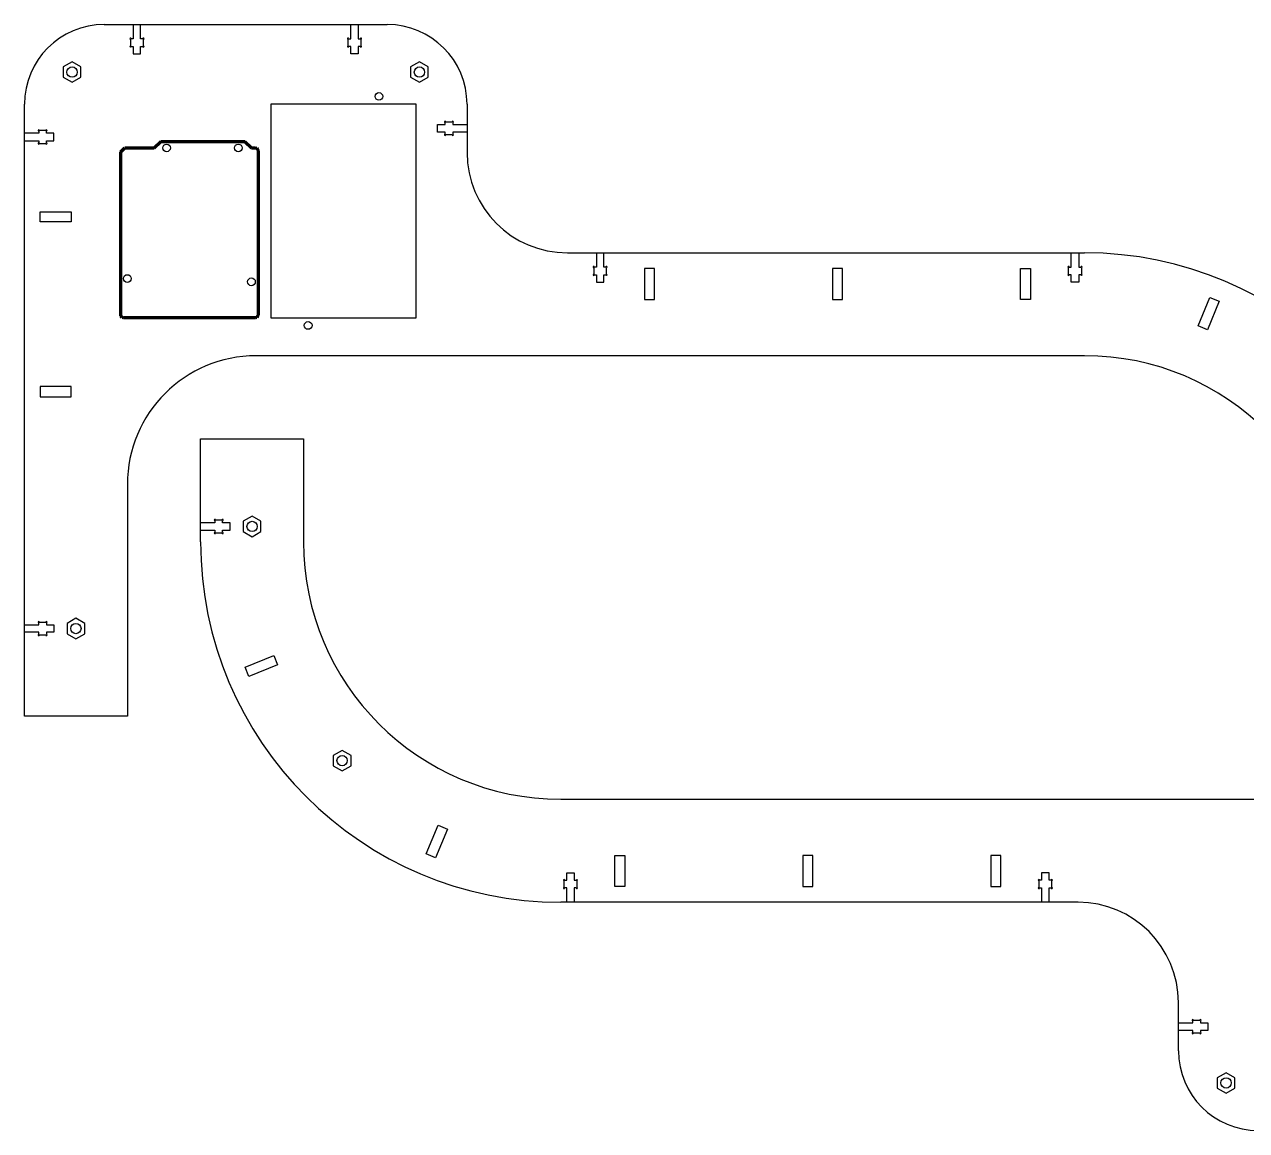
# Model space of a CAD drawing. Header units: millimetres. Extents: x -2946 to -1952, y -2300 to -1356.
# Drawn here: x -2815.5 to -2340.6, y -1785.6 to -1355.8 of the extents above; entities that cross this region are included whole.
import ezdxf

# ---------------------------------------------------------------- set-up
doc = ezdxf.new("R2010")
doc.units = ezdxf.units.MM
doc.header["$MEASUREMENT"] = 0
for name, color, linetype, true_color in [('Cut', 178, 'Continuous', 0x000000), ('InnerCut', 5, 'Continuous', 0x0000ff), ('lightCut', 22, 'Continuous', 0xc0240f)]:
    doc.layers.add(name, color=color, linetype=linetype, true_color=true_color)

msp = doc.modelspace()

# ---------------------------------------------------------------- linework, layer by layer
for radius in [140, 100]:
    msp.add_arc((-2607.04, -1556.9), radius, 180, 270)
at = {"layer": 'Cut'}
for p, q in [((-2784.51, -1355.85), (-2674.51, -1355.85)), ((-2815.51, -1624.58), (-2815.51, -1386.85)), ((-2643.51, -1386.85), (-2643.51, -1405.58)), ((-2604.51, -1444.58), (-2403.51, -1444.58)), ((-2403.51, -1484.58), (-2725.51, -1484.58)), ((-2747.04, -1556.9), (-2747.04, -1516.9)), ((-2747.04, -1516.9), (-2707.04, -1516.9)), ((-2707.04, -1516.85), (-2707.04, -1556.9)), ((-2775.51, -1534.58), (-2775.51, -1624.63)), ((-2775.51, -1624.58), (-2815.51, -1624.58)), ((-2607.04, -1656.9), (-2285.04, -1656.9)), ((-2406.04, -1696.9), (-2607.04, -1696.9)), ((-2367.04, -1754.63), (-2367.04, -1735.9))]:
    msp.add_line(p, q, dxfattribs=at)
for centre, radius, start, end in [((-2784.51, -1386.85), 31, 90, 180), ((-2674.51, -1386.85), 31, 0, 90), ((-2604.51, -1405.58), 39, 180, 270), ((-2403.51, -1584.58), 140, 0, 90), ((-2725.51, -1534.58), 50, 90, 180), ((-2403.51, -1584.58), 100, 0, 90), ((-2406.04, -1735.9), 39, 0, 90), ((-2336.04, -1754.63), 31, 180, 270)]:
    msp.add_arc(centre, radius, start, end, dxfattribs=at)
at = {"layer": 'InnerCut'}
for p, q in [((-2773.24, -1355.85), (-2773.24, -1361.4)), ((-2770.34, -1361.4), (-2770.34, -1355.85)), ((-2688.67, -1361.4), (-2688.67, -1355.85)), ((-2685.77, -1355.85), (-2685.77, -1361.4)), ((-2774.29, -1361.65), (-2774.29, -1364.15)), ((-2773.24, -1361.4), (-2774.04, -1361.4)), ((-2769.54, -1361.4), (-2770.34, -1361.4)), ((-2769.29, -1364.15), (-2769.29, -1361.65)), ((-2689.72, -1364.15), (-2689.72, -1361.65)), ((-2689.47, -1361.4), (-2688.67, -1361.4)), ((-2685.77, -1361.4), (-2684.97, -1361.4)), ((-2684.72, -1361.65), (-2684.72, -1364.15)), ((-2774.04, -1364.4), (-2773.24, -1364.4)), ((-2773.24, -1364.4), (-2773.24, -1367.3)), ((-2773.24, -1367.3), (-2770.34, -1367.3)), ((-2770.34, -1367.3), (-2770.34, -1364.4)), ((-2770.34, -1364.4), (-2769.54, -1364.4)), ((-2688.67, -1364.4), (-2689.47, -1364.4)), ((-2688.67, -1367.3), (-2688.67, -1364.4)), ((-2685.77, -1367.3), (-2688.67, -1367.3)), ((-2684.97, -1364.4), (-2685.77, -1364.4)), ((-2685.77, -1364.4), (-2685.77, -1367.3)), ((-2797.01, -1370.36), (-2800.46, -1372.36)), ((-2800.46, -1372.36), (-2800.46, -1376.34)), ((-2793.56, -1372.36), (-2797.01, -1370.36)), ((-2793.56, -1376.34), (-2793.56, -1372.36)), ((-2662.01, -1370.36), (-2665.46, -1372.36)), ((-2665.46, -1372.36), (-2665.46, -1376.34)), ((-2658.56, -1372.36), (-2662.01, -1370.36)), ((-2658.56, -1376.34), (-2658.56, -1372.36)), ((-2800.46, -1376.34), (-2797.01, -1378.33)), ((-2797.01, -1378.33), (-2793.56, -1376.34)), ((-2665.46, -1376.34), (-2662.01, -1378.33)), ((-2662.01, -1378.33), (-2658.56, -1376.34)), ((-2654.96, -1397.66), (-2654.96, -1394.76)), ((-2654.96, -1394.76), (-2652.06, -1394.76)), ((-2652.06, -1394.76), (-2652.06, -1393.96)), ((-2651.81, -1393.71), (-2649.31, -1393.71)), ((-2649.06, -1393.96), (-2649.06, -1394.76)), ((-2649.06, -1394.76), (-2643.51, -1394.76)), ((-2809.96, -1398.11), (-2815.51, -1398.11)), ((-2815.51, -1401.01), (-2809.96, -1401.01)), ((-2809.96, -1397.31), (-2809.96, -1398.11)), ((-2809.96, -1401.01), (-2809.96, -1401.81)), ((-2807.21, -1397.06), (-2809.71, -1397.06)), ((-2806.96, -1398.11), (-2806.96, -1397.31)), ((-2804.06, -1398.11), (-2806.96, -1398.11)), ((-2806.96, -1401.81), (-2806.96, -1401.01)), ((-2806.96, -1401.01), (-2804.06, -1401.01)), ((-2804.06, -1401.01), (-2804.06, -1398.11)), ((-2652.06, -1397.66), (-2654.96, -1397.66)), ((-2652.06, -1398.46), (-2652.06, -1397.66)), ((-2649.31, -1398.71), (-2651.81, -1398.71)), ((-2643.51, -1397.66), (-2649.06, -1397.66)), ((-2649.06, -1397.66), (-2649.06, -1398.46)), ((-2809.71, -1402.06), (-2807.21, -1402.06)), ((-2809.36, -1428.68), (-2797.36, -1428.68)), ((-2809.36, -1432.58), (-2809.36, -1428.68)), ((-2797.36, -1428.68), (-2797.36, -1432.58)), ((-2797.36, -1432.58), (-2809.36, -1432.58)), ((-2593.24, -1444.58), (-2593.24, -1450.13)), ((-2590.34, -1450.13), (-2590.34, -1444.58)), ((-2408.67, -1450.13), (-2408.67, -1444.58)), ((-2405.77, -1444.58), (-2405.77, -1450.13)), ((-2594.29, -1450.38), (-2594.29, -1452.88)), ((-2593.24, -1450.13), (-2594.04, -1450.13)), ((-2594.04, -1453.13), (-2593.24, -1453.13)), ((-2593.24, -1453.13), (-2593.24, -1456.03)), ((-2589.54, -1450.13), (-2590.34, -1450.13)), ((-2590.34, -1456.03), (-2590.34, -1453.13)), ((-2590.34, -1453.13), (-2589.54, -1453.13)), ((-2589.29, -1452.88), (-2589.29, -1450.38)), ((-2574.51, -1450.73), (-2574.51, -1462.73)), ((-2570.61, -1450.73), (-2574.51, -1450.73)), ((-2570.61, -1462.73), (-2570.61, -1450.73)), ((-2501.46, -1450.73), (-2501.46, -1462.73)), ((-2497.56, -1450.73), (-2501.46, -1450.73)), ((-2497.56, -1462.73), (-2497.56, -1450.73)), ((-2428.41, -1462.73), (-2428.41, -1450.73)), ((-2428.41, -1450.73), (-2424.51, -1450.73)), ((-2424.51, -1450.73), (-2424.51, -1462.73)), ((-2409.72, -1452.88), (-2409.72, -1450.38)), ((-2409.47, -1450.13), (-2408.67, -1450.13)), ((-2408.67, -1453.13), (-2409.47, -1453.13)), ((-2408.67, -1456.03), (-2408.67, -1453.13)), ((-2405.77, -1450.13), (-2404.97, -1450.13)), ((-2404.97, -1453.13), (-2405.77, -1453.13)), ((-2405.77, -1453.13), (-2405.77, -1456.03)), ((-2404.72, -1450.38), (-2404.72, -1452.88)), ((-2593.24, -1456.03), (-2590.34, -1456.03)), ((-2405.77, -1456.03), (-2408.67, -1456.03)), ((-2574.51, -1462.73), (-2570.61, -1462.73)), ((-2501.46, -1462.73), (-2497.56, -1462.73)), ((-2424.51, -1462.73), (-2428.41, -1462.73)), ((-2359.39, -1472.97), (-2354.79, -1461.88)), ((-2354.79, -1461.88), (-2351.19, -1463.37)), ((-2351.19, -1463.37), (-2355.78, -1474.46)), ((-2355.78, -1474.46), (-2359.39, -1472.97)), ((-2797.36, -1496.58), (-2809.36, -1496.58)), ((-2809.36, -1496.58), (-2809.36, -1500.48)), ((-2809.36, -1500.48), (-2797.36, -1500.48)), ((-2797.36, -1500.48), (-2797.36, -1496.58)), ((-2727.04, -1546.91), (-2730.49, -1548.91)), ((-2723.59, -1548.91), (-2727.04, -1546.91)), ((-2741.49, -1549.45), (-2747.04, -1549.45)), ((-2747.04, -1552.35), (-2741.49, -1552.35)), ((-2741.49, -1548.65), (-2741.49, -1549.45)), ((-2741.49, -1552.35), (-2741.49, -1553.15)), ((-2738.74, -1548.4), (-2741.24, -1548.4)), ((-2738.49, -1549.45), (-2738.49, -1548.65)), ((-2735.59, -1549.45), (-2738.49, -1549.45)), ((-2738.49, -1553.15), (-2738.49, -1552.35)), ((-2738.49, -1552.35), (-2735.59, -1552.35)), ((-2735.59, -1552.35), (-2735.59, -1549.45)), ((-2730.49, -1548.91), (-2730.49, -1552.89)), ((-2730.49, -1552.89), (-2727.04, -1554.88)), ((-2727.04, -1554.88), (-2723.59, -1552.89)), ((-2723.59, -1552.89), (-2723.59, -1548.91)), ((-2741.24, -1553.4), (-2738.74, -1553.4)), ((-2815.51, -1589.13), (-2809.96, -1589.13)), ((-2809.96, -1589.13), (-2809.96, -1588.33)), ((-2809.71, -1588.08), (-2807.21, -1588.08)), ((-2806.96, -1588.33), (-2806.96, -1589.13)), ((-2806.96, -1589.13), (-2804.06, -1589.13)), ((-2804.06, -1589.13), (-2804.06, -1592.03)), ((-2795.51, -1586.59), (-2798.96, -1588.59)), ((-2798.96, -1588.59), (-2798.96, -1592.57)), ((-2792.06, -1588.59), (-2795.51, -1586.59)), ((-2792.06, -1592.57), (-2792.06, -1588.59)), ((-2809.96, -1592.03), (-2815.51, -1592.03)), ((-2809.96, -1592.83), (-2809.96, -1592.03)), ((-2807.21, -1593.08), (-2809.71, -1593.08)), ((-2804.06, -1592.03), (-2806.96, -1592.03)), ((-2806.96, -1592.03), (-2806.96, -1592.83)), ((-2798.96, -1592.57), (-2795.51, -1594.56)), ((-2795.51, -1594.56), (-2792.06, -1592.57)), ((-2729.74, -1605.61), (-2718.65, -1601.02)), ((-2717.16, -1604.62), (-2728.25, -1609.21)), ((-2718.65, -1601.02), (-2717.16, -1604.62)), ((-2728.25, -1609.21), (-2729.74, -1605.61)), ((-2692.04, -1637.91), (-2695.49, -1639.91)), ((-2688.59, -1639.91), (-2692.04, -1637.91)), ((-2695.49, -1639.91), (-2695.49, -1643.89)), ((-2688.59, -1643.89), (-2688.59, -1639.91)), ((-2695.49, -1643.89), (-2692.04, -1645.88)), ((-2692.04, -1645.88), (-2688.59, -1643.89)), ((-2659.36, -1678.1), (-2654.76, -1667.02)), ((-2654.76, -1667.02), (-2651.16, -1668.51)), ((-2651.16, -1668.51), (-2655.75, -1679.6)), ((-2655.75, -1679.6), (-2659.36, -1678.1)), ((-2586.04, -1690.75), (-2586.04, -1678.75)), ((-2586.04, -1678.75), (-2582.14, -1678.75)), ((-2582.14, -1678.75), (-2582.14, -1690.75)), ((-2509.09, -1678.75), (-2512.99, -1678.75)), ((-2512.99, -1678.75), (-2512.99, -1690.75)), ((-2509.09, -1690.75), (-2509.09, -1678.75)), ((-2436.04, -1678.75), (-2439.94, -1678.75)), ((-2439.94, -1678.75), (-2439.94, -1690.75)), ((-2436.04, -1690.75), (-2436.04, -1678.75)), ((-2604.77, -1688.35), (-2604.77, -1685.45)), ((-2604.77, -1685.45), (-2601.87, -1685.45)), ((-2601.87, -1685.45), (-2601.87, -1688.35)), ((-2417.31, -1685.45), (-2420.21, -1685.45)), ((-2420.21, -1685.45), (-2420.21, -1688.35)), ((-2417.31, -1688.35), (-2417.31, -1685.45)), ((-2605.82, -1691.1), (-2605.82, -1688.6)), ((-2605.57, -1688.35), (-2604.77, -1688.35)), ((-2601.87, -1688.35), (-2601.07, -1688.35)), ((-2600.82, -1688.6), (-2600.82, -1691.1)), ((-2582.14, -1690.75), (-2586.04, -1690.75)), ((-2512.99, -1690.75), (-2509.09, -1690.75)), ((-2439.94, -1690.75), (-2436.04, -1690.75)), ((-2421.26, -1688.6), (-2421.26, -1691.1)), ((-2420.21, -1688.35), (-2421.01, -1688.35)), ((-2416.51, -1688.35), (-2417.31, -1688.35)), ((-2416.26, -1691.1), (-2416.26, -1688.6)), ((-2604.77, -1691.35), (-2605.57, -1691.35)), ((-2604.77, -1696.9), (-2604.77, -1691.35)), ((-2601.07, -1691.35), (-2601.87, -1691.35)), ((-2601.87, -1691.35), (-2601.87, -1696.9)), ((-2421.01, -1691.35), (-2420.21, -1691.35)), ((-2420.21, -1691.35), (-2420.21, -1696.9)), ((-2417.31, -1696.9), (-2417.31, -1691.35)), ((-2417.31, -1691.35), (-2416.51, -1691.35)), ((-2361.49, -1743.81), (-2361.49, -1743.01)), ((-2361.24, -1742.76), (-2358.74, -1742.76)), ((-2358.49, -1743.01), (-2358.49, -1743.81)), ((-2367.04, -1743.81), (-2361.49, -1743.81)), ((-2361.49, -1746.71), (-2367.04, -1746.71)), ((-2361.49, -1747.51), (-2361.49, -1746.71)), ((-2358.74, -1747.76), (-2361.24, -1747.76)), ((-2358.49, -1743.81), (-2355.59, -1743.81)), ((-2355.59, -1746.71), (-2358.49, -1746.71)), ((-2358.49, -1746.71), (-2358.49, -1747.51)), ((-2355.59, -1743.81), (-2355.59, -1746.71)), ((-2348.54, -1763.14), (-2351.99, -1765.14)), ((-2351.99, -1765.14), (-2351.99, -1769.12)), ((-2345.09, -1765.14), (-2348.54, -1763.14)), ((-2345.09, -1769.12), (-2345.09, -1765.14)), ((-2351.99, -1769.12), (-2348.54, -1771.11)), ((-2348.54, -1771.11), (-2345.09, -1769.12))]:
    msp.add_line(p, q, dxfattribs=at)
for centre, radius in [((-2797.01, -1374.35), 2), ((-2662.01, -1374.35), 2), ((-2677.75, -1383.81), 1.5), ((-2760.27, -1403.82), 1.5), ((-2732.36, -1403.82), 1.5), ((-2775.51, -1454.58), 1.5), ((-2727.28, -1455.85), 1.5), ((-2705.25, -1472.81), 1.5), ((-2727.04, -1550.9), 2), ((-2795.51, -1590.58), 2), ((-2692.04, -1641.9), 2), ((-2348.54, -1767.13), 2)]:
    msp.add_circle(centre, radius, dxfattribs=at)
for centre, start, end in [((-2774.29, -1361.4), 360, 270), ((-2769.29, -1361.4), 270, 180), ((-2689.72, -1361.4), 360, 270), ((-2684.72, -1361.4), 270, 180), ((-2774.29, -1364.4), 90, 360), ((-2769.29, -1364.4), 180, 90), ((-2689.72, -1364.4), 90, 360), ((-2684.72, -1364.4), 180, 90), ((-2652.06, -1393.71), 360, 270), ((-2649.06, -1393.71), 270, 180), ((-2809.96, -1397.06), 0, 270), ((-2806.96, -1397.06), 270, 180), ((-2652.06, -1398.71), 90, 0), ((-2649.06, -1398.71), 180, 90), ((-2809.96, -1402.06), 90, 360), ((-2806.96, -1402.06), 180, 90), ((-2594.29, -1450.13), 360, 270), ((-2594.29, -1453.13), 90, 360), ((-2589.29, -1450.13), 270, 180), ((-2589.29, -1453.13), 180, 90), ((-2409.72, -1450.13), 0, 270), ((-2409.72, -1453.13), 90, 0), ((-2404.72, -1450.13), 270, 180), ((-2404.72, -1453.13), 180, 90), ((-2741.49, -1548.4), 360, 270), ((-2738.49, -1548.4), 270, 180), ((-2741.49, -1553.4), 90, 360), ((-2738.49, -1553.4), 180, 90), ((-2809.96, -1588.08), 0, 270), ((-2806.96, -1588.08), 270, 180), ((-2809.96, -1593.08), 90, 0), ((-2806.96, -1593.08), 180, 90), ((-2605.82, -1688.35), 0, 270), ((-2600.82, -1688.35), 270, 180), ((-2421.26, -1688.35), 360, 270), ((-2416.26, -1688.35), 270, 180), ((-2605.82, -1691.35), 90, 0), ((-2600.82, -1691.35), 180, 90), ((-2421.26, -1691.35), 90, 0), ((-2416.26, -1691.35), 180, 90), ((-2361.49, -1742.76), 0, 270), ((-2358.49, -1742.76), 270, 180), ((-2361.49, -1747.76), 90, 0), ((-2358.49, -1747.76), 180, 90)]:
    msp.add_arc(centre, 0.25, start, end, dxfattribs=at)
at = {"layer": 'lightCut'}
for p, q in [((-2663.25, -1386.81), (-2719.75, -1386.81)), ((-2719.75, -1386.81), (-2719.75, -1469.81)), ((-2663.25, -1469.81), (-2663.25, -1386.81)), ((-2719.75, -1469.81), (-2663.25, -1469.81))]:
    msp.add_line(p, q, dxfattribs=at)
at = {"layer": 'lightCut', "lineweight": 211}
for p, q in [((-2778.04, -1405.34), (-2776.52, -1403.82)), ((-2778.04, -1468.82), (-2778.04, -1405.34)), ((-2776.52, -1403.82), (-2765.1, -1403.82)), ((-2765.1, -1403.82), (-2762.56, -1401.28)), ((-2762.56, -1401.28), (-2729.82, -1401.28)), ((-2729.82, -1401.28), (-2727.28, -1403.82)), ((-2727.28, -1403.82), (-2725.74, -1403.82)), ((-2725.74, -1403.82), (-2725.49, -1403.86)), ((-2725.49, -1403.86), (-2725.25, -1403.95)), ((-2725.25, -1403.95), (-2725.04, -1404.11)), ((-2725.04, -1404.11), (-2724.87, -1404.33)), ((-2724.87, -1404.33), (-2724.79, -1404.56)), ((-2724.79, -1404.56), (-2724.74, -1404.81)), ((-2724.74, -1404.81), (-2724.74, -1468.82)), ((-2778, -1469.07), (-2778.04, -1468.82)), ((-2777.9, -1469.31), (-2778, -1469.07)), ((-2777.75, -1469.52), (-2777.9, -1469.31)), ((-2777.54, -1469.69), (-2777.75, -1469.52)), ((-2777.3, -1469.77), (-2777.54, -1469.69)), ((-2777.03, -1469.81), (-2777.3, -1469.77)), ((-2725.74, -1469.81), (-2777.03, -1469.81)), ((-2725.49, -1469.77), (-2725.74, -1469.81)), ((-2725.25, -1469.69), (-2725.49, -1469.77)), ((-2725.04, -1469.52), (-2725.25, -1469.69)), ((-2724.87, -1469.31), (-2725.04, -1469.52)), ((-2724.79, -1469.07), (-2724.87, -1469.31)), ((-2724.74, -1468.82), (-2724.79, -1469.07))]:
    msp.add_line(p, q, dxfattribs=at)

doc.saveas('drawing.dxf')
